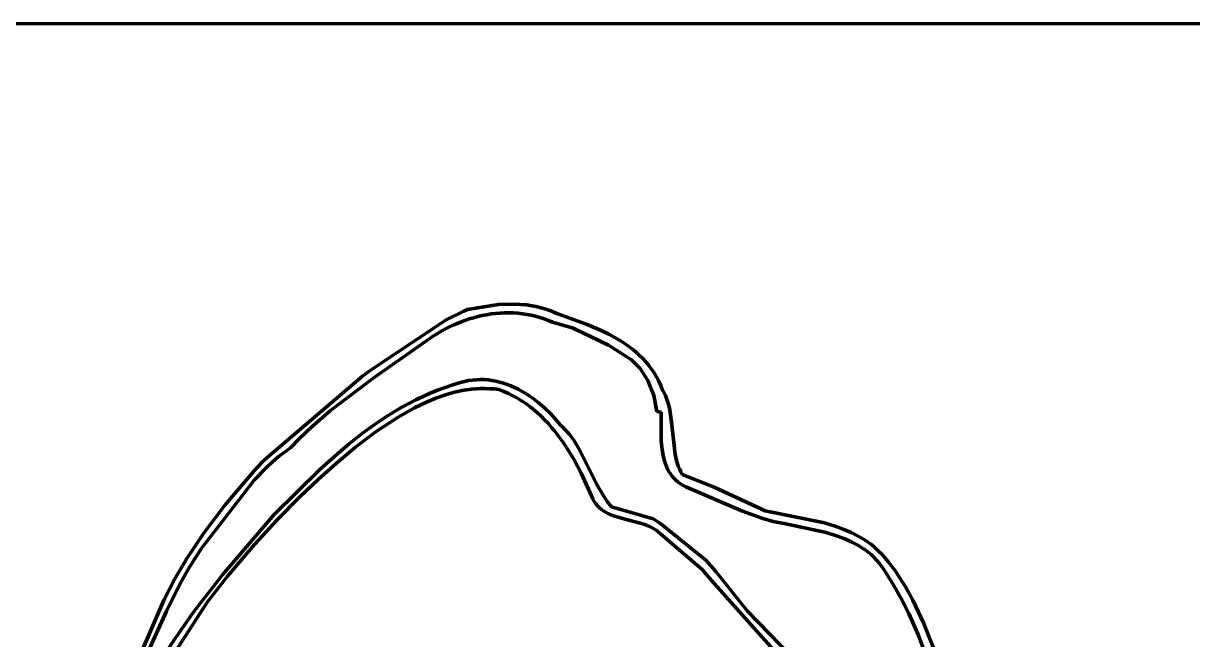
# Model space of a CAD drawing. Header units: millimetres. Extents: x 0 to 11, y 0 to 14.1.
# Drawn here: x 1.332 to 3.896, y 12.704 to 14.056 of the extents above; entities that cross this region are included whole.
import ezdxf

# ---------------------------------------------------------------- set-up
doc = ezdxf.new("R2010")
doc.units = ezdxf.units.MM
doc.layers.add('color#010101ff', color=7, linetype='CONTINUOUS', lineweight=100)
doc.layers.add('color#fefefeff', color=7, linetype='CONTINUOUS', lineweight=100)

msp = doc.modelspace()

# ---------------------------------------------------------------- linework, layer by layer
at = {"layer": 'color#010101ff'}
for p, q in [((2.3059, 13.4282), (2.3737, 13.4389)), ((2.3737, 13.4389), (2.4083, 13.4401)), ((2.4083, 13.4401), (2.4357, 13.4382)), ((2.4357, 13.4382), (2.4559, 13.435)), ((2.4559, 13.435), (2.4758, 13.4298)), ((2.0929, 13.2946), (2.2589, 13.4057)), ((2.2589, 13.4057), (2.2979, 13.4248)), ((2.2979, 13.4248), (2.3059, 13.4282)), ((2.3095, 13.4074), (2.3001, 13.4043)), ((2.319, 13.4102), (2.3095, 13.4074)), ((2.3286, 13.4128), (2.319, 13.4102)), ((2.3383, 13.415), (2.3286, 13.4128)), ((2.348, 13.4168), (2.3383, 13.415)), ((2.3577, 13.4184), (2.348, 13.4168)), ((2.3676, 13.4195), (2.3577, 13.4184)), ((2.3774, 13.4204), (2.3676, 13.4195)), ((2.3872, 13.4209), (2.3774, 13.4204)), ((2.3971, 13.421), (2.3872, 13.4209)), ((2.4069, 13.4207), (2.3971, 13.421)), ((2.4167, 13.42), (2.4069, 13.4207)), ((2.4265, 13.419), (2.4167, 13.42)), ((2.4362, 13.4176), (2.4265, 13.419)), ((2.4458, 13.4157), (2.4362, 13.4176)), ((2.4554, 13.4135), (2.4458, 13.4157)), ((2.4649, 13.4108), (2.4554, 13.4135)), ((2.4743, 13.4077), (2.4649, 13.4108)), ((2.4836, 13.4042), (2.4743, 13.4077)), ((2.4758, 13.4298), (2.4888, 13.4253)), ((2.4888, 13.4253), (2.5015, 13.4198)), ((2.5015, 13.4198), (2.5685, 13.3954)), ((2.2462, 13.3792), (2.2378, 13.3741)), ((2.2548, 13.3841), (2.2462, 13.3792)), ((2.2636, 13.3887), (2.2548, 13.3841)), ((2.2725, 13.393), (2.2636, 13.3887)), ((2.2816, 13.3971), (2.2725, 13.393)), ((2.2908, 13.4008), (2.2816, 13.3971)), ((2.3001, 13.4043), (2.2908, 13.4008)), ((2.4927, 13.4003), (2.4836, 13.4042)), ((2.5374, 13.387), (2.4927, 13.4003)), ((2.6152, 13.3501), (2.5374, 13.387)), ((2.5685, 13.3954), (2.5972, 13.383)), ((2.5972, 13.383), (2.6159, 13.3738)), ((2.2216, 13.3631), (2.1011, 13.2792)), ((2.2296, 13.3687), (2.2216, 13.3631)), ((2.2378, 13.3741), (2.2296, 13.3687)), ((2.6159, 13.3738), (2.634, 13.3638)), ((2.634, 13.3638), (2.6428, 13.3585)), ((2.6428, 13.3585), (2.6514, 13.3529)), ((2.6658, 13.3182), (2.6152, 13.3501)), ((2.6514, 13.3529), (2.6597, 13.347)), ((2.6597, 13.347), (2.6678, 13.3409)), ((2.6678, 13.3409), (2.6756, 13.3344)), ((2.6756, 13.3344), (2.6831, 13.3277)), ((2.6831, 13.3277), (2.6903, 13.3207)), ((2.6844, 13.2989), (2.6658, 13.3182)), ((2.6903, 13.3207), (2.6971, 13.3133)), ((2.6971, 13.3133), (2.7036, 13.3056)), ((2.7036, 13.3056), (2.7096, 13.2976)), ((1.861, 13.0983), (2.0758, 13.2824)), ((2.1011, 13.2792), (2.0055, 13.2066)), ((2.0758, 13.2824), (2.0929, 13.2946)), ((2.7015, 13.2728), (2.6844, 13.2989)), ((2.7096, 13.2976), (2.7153, 13.2891)), ((2.7153, 13.2891), (2.7205, 13.2803)), ((2.7205, 13.2803), (2.7253, 13.2712)), ((2.2244, 13.2447), (2.2406, 13.2513)), ((2.2406, 13.2513), (2.257, 13.2573)), ((2.257, 13.2573), (2.2737, 13.2629)), ((2.2737, 13.2629), (2.2906, 13.2678)), ((2.2906, 13.2678), (2.2994, 13.2703)), ((2.3041, 13.2521), (2.2943, 13.2505)), ((2.2994, 13.2703), (2.3082, 13.2722)), ((2.3141, 13.2534), (2.3041, 13.2521)), ((2.3082, 13.2722), (2.3169, 13.2735)), ((2.3241, 13.2544), (2.3141, 13.2534)), ((2.3169, 13.2735), (2.3256, 13.2743)), ((2.3342, 13.2549), (2.3241, 13.2544)), ((2.3256, 13.2743), (2.3343, 13.2746)), ((2.3443, 13.255), (2.3342, 13.2549)), ((2.3343, 13.2746), (2.3429, 13.2744)), ((2.3429, 13.2744), (2.3515, 13.2738)), ((2.3544, 13.2546), (2.3443, 13.255)), ((2.3515, 13.2738), (2.36, 13.2727)), ((2.3646, 13.2539), (2.3544, 13.2546)), ((2.36, 13.2727), (2.3684, 13.2711)), ((2.3749, 13.2526), (2.3646, 13.2539)), ((2.3684, 13.2711), (2.3767, 13.2691)), ((2.3854, 13.2485), (2.3749, 13.2526)), ((2.3767, 13.2691), (2.385, 13.2668)), ((2.385, 13.2668), (2.3931, 13.264)), ((2.3931, 13.264), (2.4012, 13.2609)), ((2.4012, 13.2609), (2.4091, 13.2574)), ((2.4091, 13.2574), (2.417, 13.2536)), ((2.417, 13.2536), (2.4247, 13.2494)), ((2.7146, 13.2396), (2.7015, 13.2728)), ((2.7253, 13.2712), (2.7296, 13.2616)), ((2.7296, 13.2616), (2.7334, 13.2516)), ((2.7334, 13.2516), (2.7368, 13.2456)), ((2.1774, 13.2222), (2.1928, 13.2301)), ((2.2175, 13.2259), (2.1899, 13.2126)), ((2.1928, 13.2301), (2.2085, 13.2376)), ((2.2085, 13.2376), (2.2244, 13.2447)), ((2.2363, 13.2337), (2.2175, 13.2259)), ((2.2553, 13.2405), (2.2363, 13.2337)), ((2.2747, 13.2461), (2.2553, 13.2405)), ((2.2844, 13.2485), (2.2747, 13.2461)), ((2.2943, 13.2505), (2.2844, 13.2485)), ((2.3957, 13.2439), (2.3854, 13.2485)), ((2.4056, 13.239), (2.3957, 13.2439)), ((2.4153, 13.2336), (2.4056, 13.239)), ((2.4246, 13.2279), (2.4153, 13.2336)), ((2.4337, 13.2218), (2.4246, 13.2279)), ((2.4247, 13.2494), (2.4322, 13.245)), ((2.4322, 13.245), (2.4469, 13.2353)), ((2.4469, 13.2353), (2.4609, 13.2246)), ((2.7208, 13.2044), (2.7146, 13.2396)), ((2.7368, 13.2456), (2.7397, 13.2396)), ((2.7397, 13.2396), (2.7423, 13.2334)), ((2.7423, 13.2334), (2.7465, 13.2209)), ((2.0055, 13.2066), (1.9653, 13.1717)), ((2.1324, 13.1959), (2.1472, 13.2051)), ((2.1472, 13.2051), (2.1622, 13.2138)), ((2.1899, 13.2126), (2.1543, 13.1924)), ((2.1622, 13.2138), (2.1774, 13.2222)), ((2.4425, 13.2154), (2.4337, 13.2218)), ((2.451, 13.2086), (2.4425, 13.2154)), ((2.4592, 13.2016), (2.451, 13.2086)), ((2.4672, 13.1942), (2.4592, 13.2016)), ((2.4609, 13.2246), (2.4743, 13.2131)), ((2.4743, 13.2131), (2.4869, 13.2009)), ((2.4869, 13.2009), (2.4987, 13.1881)), ((2.7305, 13.2034), (2.7208, 13.2044)), ((2.7309, 13.1398), (2.7305, 13.2034)), ((2.7465, 13.2209), (2.7496, 13.2082)), ((2.7496, 13.2082), (2.7542, 13.1756)), ((2.0893, 13.1664), (2.1034, 13.1766)), ((2.1034, 13.1766), (2.1178, 13.1864)), ((2.1543, 13.1924), (2.1037, 13.1592)), ((2.1178, 13.1864), (2.1324, 13.1959)), ((2.475, 13.1866), (2.4672, 13.1942)), ((2.4825, 13.1787), (2.475, 13.1866)), ((2.4897, 13.1705), (2.4825, 13.1787)), ((2.4987, 13.1881), (2.5096, 13.1749)), ((2.5096, 13.1749), (2.5151, 13.1699)), ((2.7542, 13.1756), (2.7611, 13.11)), ((1.9653, 13.1717), (1.9364, 13.144)), ((2.0477, 13.1343), (2.0752, 13.156)), ((2.1037, 13.1592), (2.0607, 13.126)), ((2.0752, 13.156), (2.0893, 13.1664)), ((2.4967, 13.1622), (2.4897, 13.1705)), ((2.5035, 13.1536), (2.4967, 13.1622)), ((2.5165, 13.1358), (2.5035, 13.1536)), ((2.5151, 13.1699), (2.5204, 13.1647)), ((2.5204, 13.1647), (2.5254, 13.1593)), ((2.5254, 13.1593), (2.5301, 13.1537)), ((2.5301, 13.1537), (2.5388, 13.142)), ((1.9178, 13.1248), (1.9097, 13.1192)), ((1.9364, 13.144), (1.9178, 13.1248)), ((2.0607, 13.126), (2.019, 13.0914)), ((2.0209, 13.1117), (2.0477, 13.1343)), ((2.5285, 13.1173), (2.5165, 13.1358)), ((2.5388, 13.142), (2.5503, 13.1236)), ((2.5503, 13.1236), (2.5892, 13.0447)), ((2.7327, 13.1204), (2.7309, 13.1398)), ((1.8431, 13.0793), (1.861, 13.0983)), ((1.8942, 13.1075), (1.8794, 13.095)), ((1.9097, 13.1192), (1.8942, 13.1075)), ((1.9817, 13.0765), (2.0209, 13.1117)), ((2.5398, 13.0983), (2.5285, 13.1173)), ((2.5554, 13.069), (2.5398, 13.0983)), ((2.7349, 13.1078), (2.7327, 13.1204)), ((2.7379, 13.0956), (2.7349, 13.1078)), ((2.7611, 13.11), (2.7641, 13.0973)), ((2.7641, 13.0973), (2.7681, 13.0848)), ((1.7746, 13), (1.8431, 13.0793)), ((1.8653, 13.0819), (1.8386, 13.054)), ((1.8794, 13.095), (1.8653, 13.0819)), ((1.8821, 12.9787), (1.9817, 13.0765)), ((2.019, 13.0914), (1.9785, 13.0554)), ((2.7399, 13.0897), (2.7379, 13.0956)), ((2.7421, 13.084), (2.7399, 13.0897)), ((2.7447, 13.0784), (2.7421, 13.084)), ((2.7475, 13.0731), (2.7447, 13.0784)), ((2.7508, 13.0679), (2.7475, 13.0731)), ((2.7681, 13.0848), (2.7706, 13.0787)), ((2.7706, 13.0787), (2.7734, 13.0726)), ((2.7734, 13.0726), (2.7766, 13.0667)), ((1.8386, 13.054), (1.7317, 12.9161)), ((1.9785, 13.0554), (1.9391, 13.0181)), ((2.5781, 13.0193), (2.5554, 13.069)), ((2.7544, 13.063), (2.7508, 13.0679)), ((2.7584, 13.0584), (2.7544, 13.063)), ((2.7628, 13.054), (2.7584, 13.0584)), ((2.7676, 13.0499), (2.7628, 13.054)), ((2.7729, 13.0461), (2.7676, 13.0499)), ((2.7787, 13.0426), (2.7729, 13.0461)), ((2.7766, 13.0667), (2.8468, 13.0388)), ((2.5892, 13.0447), (2.6038, 13.0194)), ((2.7849, 13.0395), (2.7787, 13.0426)), ((2.9089, 12.9861), (2.7849, 13.0395)), ((2.8468, 13.0388), (2.9587, 12.9866)), ((1.7273, 12.9372), (1.7746, 13)), ((1.9391, 13.0181), (1.8883, 12.9666)), ((2.5808, 13.013), (2.5781, 13.0193)), ((2.584, 13.0072), (2.5808, 13.013)), ((2.5875, 13.0021), (2.584, 13.0072)), ((2.5913, 12.9974), (2.5875, 13.0021)), ((2.5955, 12.9932), (2.5913, 12.9974)), ((2.6038, 13.0194), (2.6122, 13.0074)), ((2.6122, 13.0074), (2.6216, 12.9959)), ((2.6216, 12.9959), (2.7132, 12.9691)), ((1.7688, 12.8467), (1.8821, 12.9787)), ((2.6, 12.9894), (2.5955, 12.9932)), ((2.6047, 12.9861), (2.6, 12.9894)), ((2.6097, 12.9831), (2.6047, 12.9861)), ((2.615, 12.9804), (2.6097, 12.9831)), ((2.626, 12.9758), (2.615, 12.9804)), ((2.6437, 12.9705), (2.626, 12.9758)), ((2.6923, 12.9576), (2.6437, 12.9705)), ((2.7132, 12.9691), (2.73, 12.9581)), ((2.9533, 12.9697), (2.9089, 12.9861)), ((2.9763, 12.9635), (2.9533, 12.9697)), ((2.9587, 12.9866), (3.0889, 12.9602)), ((1.8883, 12.9666), (1.8394, 12.9133)), ((2.7038, 12.9531), (2.6923, 12.9576)), ((2.7092, 12.9504), (2.7038, 12.9531)), ((2.7145, 12.9475), (2.7092, 12.9504)), ((2.7195, 12.9441), (2.7145, 12.9475)), ((2.7243, 12.9404), (2.7195, 12.9441)), ((2.73, 12.9581), (2.8286, 12.8784)), ((2.9919, 12.9604), (2.9763, 12.9635)), ((2.9998, 12.9592), (2.9919, 12.9604)), ((3.0922, 12.9392), (2.9998, 12.9592)), ((3.0889, 12.9602), (3.1142, 12.9523)), ((3.1142, 12.9523), (3.1306, 12.9461)), ((3.1306, 12.9461), (3.1467, 12.939)), ((1.6911, 12.8826), (1.7273, 12.9372)), ((2.7288, 12.9362), (2.7243, 12.9404)), ((2.8204, 12.8581), (2.7288, 12.9362)), ((3.117, 12.9315), (3.0922, 12.9392)), ((3.133, 12.9254), (3.117, 12.9315)), ((3.1485, 12.9184), (3.133, 12.9254)), ((3.1467, 12.939), (3.1624, 12.9311)), ((3.156, 12.9145), (3.1485, 12.9184)), ((3.1624, 12.9311), (3.1775, 12.9221)), ((3.1775, 12.9221), (3.1849, 12.9172)), ((1.7239, 12.9053), (1.709, 12.8833)), ((1.7317, 12.9161), (1.7239, 12.9053)), ((1.8394, 12.9133), (1.7809, 12.8443)), ((3.1634, 12.9104), (3.156, 12.9145)), ((3.1705, 12.9059), (3.1634, 12.9104)), ((3.1774, 12.9012), (3.1705, 12.9059)), ((3.1842, 12.8961), (3.1774, 12.9012)), ((3.1906, 12.8907), (3.1842, 12.8961)), ((3.1849, 12.9172), (3.1922, 12.912)), ((3.1922, 12.912), (3.1992, 12.9065)), ((3.1992, 12.9065), (3.2071, 12.8987)), ((3.2071, 12.8987), (3.2147, 12.8907)), ((1.6646, 12.8375), (1.6911, 12.8826)), ((1.709, 12.8833), (1.695, 12.8609)), ((2.8286, 12.8784), (2.8505, 12.8535)), ((3.1969, 12.8849), (3.1906, 12.8907)), ((3.2028, 12.8788), (3.1969, 12.8849)), ((3.2085, 12.8722), (3.2028, 12.8788)), ((3.2138, 12.8653), (3.2085, 12.8722)), ((3.2147, 12.8907), (3.222, 12.8824)), ((3.222, 12.8824), (3.2291, 12.874)), ((3.2291, 12.874), (3.2424, 12.8566)), ((1.695, 12.8609), (1.6756, 12.8263)), ((1.705, 12.7639), (1.7688, 12.8467)), ((1.7809, 12.8443), (1.7361, 12.7875)), ((2.8408, 12.8341), (2.8204, 12.8581)), ((2.8505, 12.8535), (2.9201, 12.767)), ((3.2189, 12.858), (3.2138, 12.8653)), ((3.2386, 12.8268), (3.2189, 12.858)), ((3.2424, 12.8566), (3.2547, 12.8386)), ((1.6404, 12.791), (1.6646, 12.8375)), ((1.6756, 12.8263), (1.6462, 12.7671)), ((3.0076, 12.6479), (2.8408, 12.8341)), ((3.2567, 12.7947), (3.2386, 12.8268)), ((3.2547, 12.8386), (3.2662, 12.8199)), ((3.2662, 12.8199), (3.282, 12.7911)), ((1.5543, 12.5916), (1.6404, 12.791)), ((3.2733, 12.7618), (3.2567, 12.7947)), ((3.282, 12.7911), (3.3053, 12.7412)), ((1.7361, 12.7875), (1.5542, 12.5064)), ((1.6462, 12.7671), (1.5583, 12.5746)), ((1.6649, 12.707), (1.705, 12.7639)), ((2.9201, 12.767), (3.0151, 12.6688)), ((3.2932, 12.7168), (3.2733, 12.7618)), ((3.3053, 12.7412), (3.3501, 12.6287)), ((3.315, 12.6592), (3.2932, 12.7168)), ((1.6363, 12.6634), (1.6649, 12.707))]:
    msp.add_line(p, q, dxfattribs=at)
at = {"layer": 'color#fefefeff'}
for p, q in [((0, 14.0556), (10.9583, 14.0556)), ((2.3737, 13.4389), (2.3059, 13.4282)), ((2.4083, 13.4401), (2.3737, 13.4389)), ((2.4357, 13.4382), (2.4083, 13.4401)), ((2.4559, 13.435), (2.4357, 13.4382)), ((2.4758, 13.4298), (2.4559, 13.435)), ((2.2589, 13.4057), (2.0929, 13.2946)), ((2.2979, 13.4248), (2.2589, 13.4057)), ((2.3059, 13.4282), (2.2979, 13.4248)), ((2.3001, 13.4043), (2.3095, 13.4074)), ((2.3095, 13.4074), (2.319, 13.4102)), ((2.319, 13.4102), (2.3286, 13.4128)), ((2.3286, 13.4128), (2.3383, 13.415)), ((2.3383, 13.415), (2.348, 13.4168)), ((2.348, 13.4168), (2.3577, 13.4184)), ((2.3577, 13.4184), (2.3676, 13.4195)), ((2.3676, 13.4195), (2.3774, 13.4204)), ((2.3774, 13.4204), (2.3872, 13.4209)), ((2.3872, 13.4209), (2.3971, 13.421)), ((2.3971, 13.421), (2.4069, 13.4207)), ((2.4069, 13.4207), (2.4167, 13.42)), ((2.4167, 13.42), (2.4265, 13.419)), ((2.4265, 13.419), (2.4362, 13.4176)), ((2.4362, 13.4176), (2.4458, 13.4157)), ((2.4458, 13.4157), (2.4554, 13.4135)), ((2.4554, 13.4135), (2.4649, 13.4108)), ((2.4649, 13.4108), (2.4743, 13.4077)), ((2.4743, 13.4077), (2.4836, 13.4042)), ((2.4888, 13.4253), (2.4758, 13.4298)), ((2.5015, 13.4198), (2.4888, 13.4253)), ((2.5685, 13.3954), (2.5015, 13.4198)), ((2.2378, 13.3741), (2.2462, 13.3792)), ((2.2462, 13.3792), (2.2548, 13.3841)), ((2.2548, 13.3841), (2.2636, 13.3887)), ((2.2636, 13.3887), (2.2725, 13.393)), ((2.2725, 13.393), (2.2816, 13.3971)), ((2.2816, 13.3971), (2.2908, 13.4008)), ((2.2908, 13.4008), (2.3001, 13.4043)), ((2.4836, 13.4042), (2.4927, 13.4003)), ((2.4927, 13.4003), (2.5374, 13.387)), ((2.5374, 13.387), (2.6152, 13.3501)), ((2.5972, 13.383), (2.5685, 13.3954)), ((2.6159, 13.3738), (2.5972, 13.383)), ((2.1011, 13.2792), (2.2216, 13.3631)), ((2.2216, 13.3631), (2.2296, 13.3687)), ((2.2296, 13.3687), (2.2378, 13.3741)), ((2.634, 13.3638), (2.6159, 13.3738)), ((2.6428, 13.3585), (2.634, 13.3638)), ((2.6514, 13.3529), (2.6428, 13.3585)), ((2.6152, 13.3501), (2.6658, 13.3182)), ((2.6597, 13.347), (2.6514, 13.3529)), ((2.6678, 13.3409), (2.6597, 13.347)), ((2.6756, 13.3344), (2.6678, 13.3409)), ((2.6831, 13.3277), (2.6756, 13.3344)), ((2.6903, 13.3207), (2.6831, 13.3277)), ((2.6658, 13.3182), (2.6844, 13.2989)), ((2.6971, 13.3133), (2.6903, 13.3207)), ((2.7036, 13.3056), (2.6971, 13.3133)), ((2.7096, 13.2976), (2.7036, 13.3056)), ((2.0758, 13.2824), (1.861, 13.0983)), ((2.0055, 13.2066), (2.1011, 13.2792)), ((2.0929, 13.2946), (2.0758, 13.2824)), ((2.6844, 13.2989), (2.7015, 13.2728)), ((2.7153, 13.2891), (2.7096, 13.2976)), ((2.7205, 13.2803), (2.7153, 13.2891)), ((2.7253, 13.2712), (2.7205, 13.2803)), ((2.2406, 13.2513), (2.2244, 13.2447)), ((2.257, 13.2573), (2.2406, 13.2513)), ((2.2737, 13.2629), (2.257, 13.2573)), ((2.2906, 13.2678), (2.2737, 13.2629)), ((2.2994, 13.2703), (2.2906, 13.2678)), ((2.2943, 13.2505), (2.3041, 13.2521)), ((2.3082, 13.2722), (2.2994, 13.2703)), ((2.3041, 13.2521), (2.3141, 13.2534)), ((2.3169, 13.2735), (2.3082, 13.2722)), ((2.3141, 13.2534), (2.3241, 13.2544)), ((2.3256, 13.2743), (2.3169, 13.2735)), ((2.3241, 13.2544), (2.3342, 13.2549)), ((2.3343, 13.2746), (2.3256, 13.2743)), ((2.3342, 13.2549), (2.3443, 13.255)), ((2.3429, 13.2744), (2.3343, 13.2746)), ((2.3515, 13.2738), (2.3429, 13.2744)), ((2.3443, 13.255), (2.3544, 13.2546)), ((2.36, 13.2727), (2.3515, 13.2738)), ((2.3544, 13.2546), (2.3646, 13.2539)), ((2.3684, 13.2711), (2.36, 13.2727)), ((2.3646, 13.2539), (2.3749, 13.2526)), ((2.3767, 13.2691), (2.3684, 13.2711)), ((2.3749, 13.2526), (2.3854, 13.2485)), ((2.385, 13.2668), (2.3767, 13.2691)), ((2.3931, 13.264), (2.385, 13.2668)), ((2.4012, 13.2609), (2.3931, 13.264)), ((2.4091, 13.2574), (2.4012, 13.2609)), ((2.417, 13.2536), (2.4091, 13.2574)), ((2.4247, 13.2494), (2.417, 13.2536)), ((2.7015, 13.2728), (2.7146, 13.2396)), ((2.7296, 13.2616), (2.7253, 13.2712)), ((2.7334, 13.2516), (2.7296, 13.2616)), ((2.7368, 13.2456), (2.7334, 13.2516)), ((2.1928, 13.2301), (2.1774, 13.2222)), ((2.1899, 13.2126), (2.2175, 13.2259)), ((2.2085, 13.2376), (2.1928, 13.2301)), ((2.2244, 13.2447), (2.2085, 13.2376)), ((2.2175, 13.2259), (2.2363, 13.2337)), ((2.2363, 13.2337), (2.2553, 13.2405)), ((2.2553, 13.2405), (2.2747, 13.2461)), ((2.2747, 13.2461), (2.2844, 13.2485)), ((2.2844, 13.2485), (2.2943, 13.2505)), ((2.3854, 13.2485), (2.3957, 13.2439)), ((2.3957, 13.2439), (2.4056, 13.239)), ((2.4056, 13.239), (2.4153, 13.2336)), ((2.4153, 13.2336), (2.4246, 13.2279)), ((2.4246, 13.2279), (2.4337, 13.2218)), ((2.4322, 13.245), (2.4247, 13.2494)), ((2.4469, 13.2353), (2.4322, 13.245)), ((2.4609, 13.2246), (2.4469, 13.2353)), ((2.7146, 13.2396), (2.7208, 13.2044)), ((2.7397, 13.2396), (2.7368, 13.2456)), ((2.7423, 13.2334), (2.7397, 13.2396)), ((2.7465, 13.2209), (2.7423, 13.2334)), ((1.9653, 13.1717), (2.0055, 13.2066)), ((2.1472, 13.2051), (2.1324, 13.1959)), ((2.1622, 13.2138), (2.1472, 13.2051)), ((2.1543, 13.1924), (2.1899, 13.2126)), ((2.1774, 13.2222), (2.1622, 13.2138)), ((2.4337, 13.2218), (2.4425, 13.2154)), ((2.4425, 13.2154), (2.451, 13.2086)), ((2.451, 13.2086), (2.4592, 13.2016)), ((2.4592, 13.2016), (2.4672, 13.1942)), ((2.4743, 13.2131), (2.4609, 13.2246)), ((2.4869, 13.2009), (2.4743, 13.2131)), ((2.4987, 13.1881), (2.4869, 13.2009)), ((2.7208, 13.2044), (2.7305, 13.2034)), ((2.7305, 13.2034), (2.7309, 13.1398)), ((2.7496, 13.2082), (2.7465, 13.2209)), ((2.7542, 13.1756), (2.7496, 13.2082)), ((2.1034, 13.1766), (2.0893, 13.1664)), ((2.1178, 13.1864), (2.1034, 13.1766)), ((2.1037, 13.1592), (2.1543, 13.1924)), ((2.1324, 13.1959), (2.1178, 13.1864)), ((2.4672, 13.1942), (2.475, 13.1866)), ((2.475, 13.1866), (2.4825, 13.1787)), ((2.4825, 13.1787), (2.4897, 13.1705)), ((2.5096, 13.1749), (2.4987, 13.1881)), ((2.5151, 13.1699), (2.5096, 13.1749)), ((2.7611, 13.11), (2.7542, 13.1756)), ((1.9364, 13.144), (1.9653, 13.1717)), ((2.0752, 13.156), (2.0477, 13.1343)), ((2.0607, 13.126), (2.1037, 13.1592)), ((2.0893, 13.1664), (2.0752, 13.156)), ((2.4897, 13.1705), (2.4967, 13.1622)), ((2.4967, 13.1622), (2.5035, 13.1536)), ((2.5035, 13.1536), (2.5165, 13.1358)), ((2.5204, 13.1647), (2.5151, 13.1699)), ((2.5254, 13.1593), (2.5204, 13.1647)), ((2.5301, 13.1537), (2.5254, 13.1593)), ((2.5388, 13.142), (2.5301, 13.1537)), ((1.9097, 13.1192), (1.9178, 13.1248)), ((1.9178, 13.1248), (1.9364, 13.144)), ((2.019, 13.0914), (2.0607, 13.126)), ((2.0477, 13.1343), (2.0209, 13.1117)), ((2.5165, 13.1358), (2.5285, 13.1173)), ((2.5503, 13.1236), (2.5388, 13.142)), ((2.5892, 13.0447), (2.5503, 13.1236)), ((2.7309, 13.1398), (2.7327, 13.1204)), ((1.861, 13.0983), (1.8431, 13.0793)), ((1.8794, 13.095), (1.8942, 13.1075)), ((1.8942, 13.1075), (1.9097, 13.1192)), ((2.0209, 13.1117), (1.9817, 13.0765)), ((2.5285, 13.1173), (2.5398, 13.0983)), ((2.5398, 13.0983), (2.5554, 13.069)), ((2.7327, 13.1204), (2.7349, 13.1078)), ((2.7349, 13.1078), (2.7379, 13.0956)), ((2.7641, 13.0973), (2.7611, 13.11)), ((2.7681, 13.0848), (2.7641, 13.0973)), ((1.8431, 13.0793), (1.7746, 13)), ((1.8386, 13.054), (1.8653, 13.0819)), ((1.8653, 13.0819), (1.8794, 13.095)), ((1.9817, 13.0765), (1.8821, 12.9787)), ((1.9785, 13.0554), (2.019, 13.0914)), ((2.7379, 13.0956), (2.7399, 13.0897)), ((2.7399, 13.0897), (2.7421, 13.084)), ((2.7421, 13.084), (2.7447, 13.0784)), ((2.7447, 13.0784), (2.7475, 13.0731)), ((2.7475, 13.0731), (2.7508, 13.0679)), ((2.7706, 13.0787), (2.7681, 13.0848)), ((2.7734, 13.0726), (2.7706, 13.0787)), ((2.7766, 13.0667), (2.7734, 13.0726)), ((1.7317, 12.9161), (1.8386, 13.054)), ((1.9391, 13.0181), (1.9785, 13.0554)), ((2.5554, 13.069), (2.5781, 13.0193)), ((2.7508, 13.0679), (2.7544, 13.063)), ((2.7544, 13.063), (2.7584, 13.0584)), ((2.7584, 13.0584), (2.7628, 13.054)), ((2.7628, 13.054), (2.7676, 13.0499)), ((2.7676, 13.0499), (2.7729, 13.0461)), ((2.7729, 13.0461), (2.7787, 13.0426)), ((2.8468, 13.0388), (2.7766, 13.0667)), ((2.6038, 13.0194), (2.5892, 13.0447)), ((2.7787, 13.0426), (2.7849, 13.0395)), ((2.7849, 13.0395), (2.9089, 12.9861)), ((2.9587, 12.9866), (2.8468, 13.0388)), ((1.7746, 13), (1.7273, 12.9372)), ((1.8883, 12.9666), (1.9391, 13.0181)), ((2.5781, 13.0193), (2.5808, 13.013)), ((2.5808, 13.013), (2.584, 13.0072)), ((2.584, 13.0072), (2.5875, 13.0021)), ((2.5875, 13.0021), (2.5913, 12.9974)), ((2.5913, 12.9974), (2.5955, 12.9932)), ((2.6122, 13.0074), (2.6038, 13.0194)), ((2.6216, 12.9959), (2.6122, 13.0074)), ((2.7132, 12.9691), (2.6216, 12.9959)), ((1.8821, 12.9787), (1.7688, 12.8467)), ((2.5955, 12.9932), (2.6, 12.9894)), ((2.6, 12.9894), (2.6047, 12.9861)), ((2.6047, 12.9861), (2.6097, 12.9831)), ((2.6097, 12.9831), (2.615, 12.9804)), ((2.615, 12.9804), (2.626, 12.9758)), ((2.626, 12.9758), (2.6437, 12.9705)), ((2.6437, 12.9705), (2.6923, 12.9576)), ((2.73, 12.9581), (2.7132, 12.9691)), ((2.9089, 12.9861), (2.9533, 12.9697)), ((2.9533, 12.9697), (2.9763, 12.9635)), ((3.0889, 12.9602), (2.9587, 12.9866)), ((1.8394, 12.9133), (1.8883, 12.9666)), ((2.6923, 12.9576), (2.7038, 12.9531)), ((2.7038, 12.9531), (2.7092, 12.9504)), ((2.7092, 12.9504), (2.7145, 12.9475)), ((2.7145, 12.9475), (2.7195, 12.9441)), ((2.7195, 12.9441), (2.7243, 12.9404)), ((2.8286, 12.8784), (2.73, 12.9581)), ((2.9763, 12.9635), (2.9919, 12.9604)), ((2.9919, 12.9604), (2.9998, 12.9592)), ((2.9998, 12.9592), (3.0922, 12.9392)), ((3.1142, 12.9523), (3.0889, 12.9602)), ((3.1306, 12.9461), (3.1142, 12.9523)), ((3.1467, 12.939), (3.1306, 12.9461)), ((1.7273, 12.9372), (1.6911, 12.8826)), ((2.7243, 12.9404), (2.7288, 12.9362)), ((2.7288, 12.9362), (2.8204, 12.8581)), ((3.0922, 12.9392), (3.117, 12.9315)), ((3.117, 12.9315), (3.133, 12.9254)), ((3.133, 12.9254), (3.1485, 12.9184)), ((3.1624, 12.9311), (3.1467, 12.939)), ((3.1485, 12.9184), (3.156, 12.9145)), ((3.1775, 12.9221), (3.1624, 12.9311)), ((3.1849, 12.9172), (3.1775, 12.9221)), ((1.709, 12.8833), (1.7239, 12.9053)), ((1.7239, 12.9053), (1.7317, 12.9161)), ((1.7809, 12.8443), (1.8394, 12.9133)), ((3.156, 12.9145), (3.1634, 12.9104)), ((3.1634, 12.9104), (3.1705, 12.9059)), ((3.1705, 12.9059), (3.1774, 12.9012)), ((3.1774, 12.9012), (3.1842, 12.8961)), ((3.1842, 12.8961), (3.1906, 12.8907)), ((3.1922, 12.912), (3.1849, 12.9172)), ((3.1992, 12.9065), (3.1922, 12.912)), ((3.2071, 12.8987), (3.1992, 12.9065)), ((3.2147, 12.8907), (3.2071, 12.8987)), ((1.6911, 12.8826), (1.6646, 12.8375)), ((1.695, 12.8609), (1.709, 12.8833)), ((2.8505, 12.8535), (2.8286, 12.8784)), ((3.1906, 12.8907), (3.1969, 12.8849)), ((3.1969, 12.8849), (3.2028, 12.8788)), ((3.2028, 12.8788), (3.2085, 12.8722)), ((3.2085, 12.8722), (3.2138, 12.8653)), ((3.222, 12.8824), (3.2147, 12.8907)), ((3.2291, 12.874), (3.222, 12.8824)), ((3.2424, 12.8566), (3.2291, 12.874)), ((1.6756, 12.8263), (1.695, 12.8609)), ((1.7688, 12.8467), (1.705, 12.7639)), ((1.7361, 12.7875), (1.7809, 12.8443)), ((2.8204, 12.8581), (2.8408, 12.8341)), ((2.9201, 12.767), (2.8505, 12.8535)), ((3.2138, 12.8653), (3.2189, 12.858)), ((3.2189, 12.858), (3.2386, 12.8268)), ((3.2547, 12.8386), (3.2424, 12.8566)), ((1.6646, 12.8375), (1.6404, 12.791)), ((1.6462, 12.7671), (1.6756, 12.8263)), ((2.8408, 12.8341), (3.0076, 12.6479)), ((3.2386, 12.8268), (3.2567, 12.7947)), ((3.2662, 12.8199), (3.2547, 12.8386)), ((3.282, 12.7911), (3.2662, 12.8199)), ((1.6404, 12.791), (1.5543, 12.5916)), ((3.2567, 12.7947), (3.2733, 12.7618)), ((3.3053, 12.7412), (3.282, 12.7911)), ((1.5542, 12.5064), (1.7361, 12.7875)), ((1.5583, 12.5746), (1.6462, 12.7671)), ((1.705, 12.7639), (1.6649, 12.707)), ((3.0151, 12.6688), (2.9201, 12.767)), ((3.2733, 12.7618), (3.2932, 12.7168)), ((3.3501, 12.6287), (3.3053, 12.7412)), ((3.2932, 12.7168), (3.315, 12.6592)), ((1.6649, 12.707), (1.6363, 12.6634))]:
    msp.add_line(p, q, dxfattribs=at)

doc.saveas('drawing.dxf')
